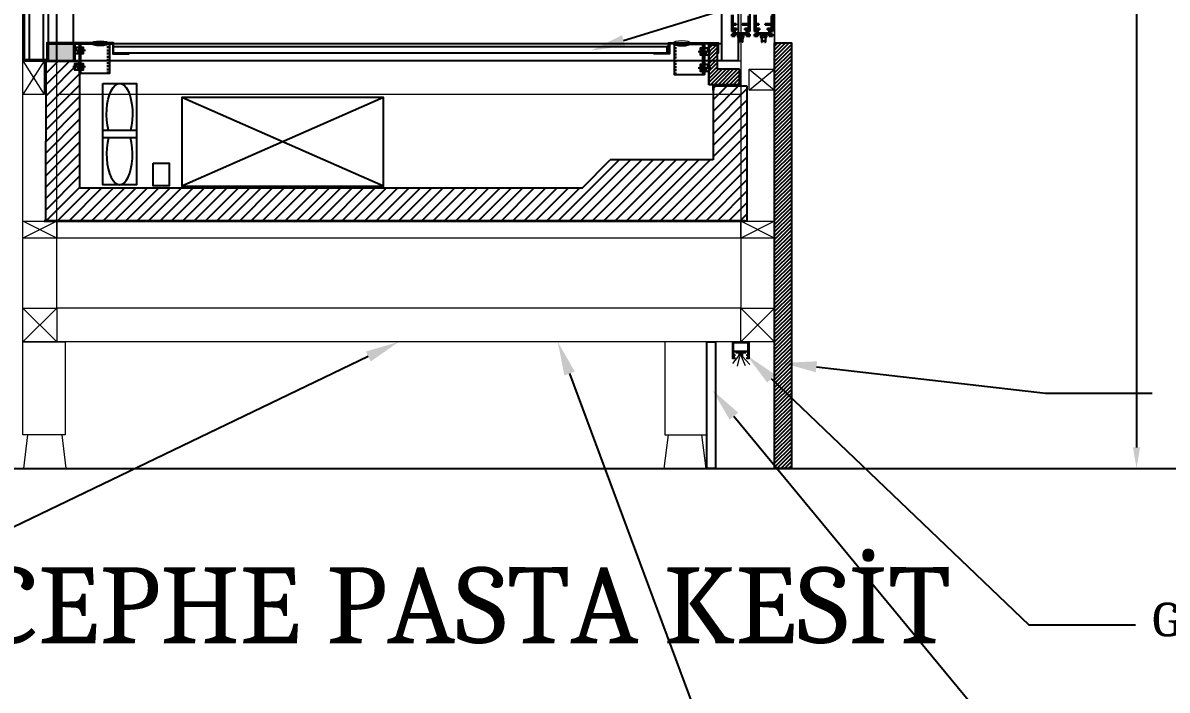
# Model space of a CAD drawing. Header units: millimetres. Extents: x 54215 to 67697, y 23496 to 56611.
# Drawn here: x 55610.2 to 55745.7, y 28247.9 to 28326.9 of the extents above; entities that cross this region are included whole.
import ezdxf
from ezdxf import colors
from ezdxf.entities.mleader import LeaderData, LeaderLine
from ezdxf.math import Vec2, Vec3

# ---------------------------------------------------------------- set-up
doc = ezdxf.new("R2010")
doc.units = ezdxf.units.MM
doc.linetypes.add('DASHED', pattern=[19.05, 12.7, -6.35])
doc.linetypes.add('HIDDEN', pattern=[0.375, 0.25, -0.125])
doc.layers.add('830 LED AYDINLATMA', color=2, linetype='Continuous')
doc.layers.add('CEPHE PASTA SİYAH SAC', color=251, linetype='Continuous')
for name, color, linetype, lineweight in [('AHSAP_kesit', 44, 'Continuous', 5), ('ahşap', 27, 'Continuous', 25), ('çizgi', 7, 'Continuous', 30), ('ölçü', 4, 'Continuous', 13)]:
    doc.layers.add(name, color=color, linetype=linetype, lineweight=lineweight)
doc.styles.get("Standard").update_dxf_attribs({"font": 'arial.ttf'})
doc.dimstyles.new('ISO-25', dxfattribs={"dimtxt": 2.5, "dimasz": 2.5, "dimexe": 1.25, "dimexo": 0.625, "dimtad": 1, "dimtxsty": 'Standard', "dimcen": 2.5, "dimadec": 0, "dimazin": 0, "dimtfac": 1, "dimtmove": 0, "dimatfit": 3, "dimfxl": 1, "dimarcsym": 0})
pattern_1 = [(135, (55279.68947, 28188.93165), (-0.056126601, -0.056126601), [])]

# ---------------------------------------------------------------- blocks, each defined once
blk = doc.blocks.new('*D181')
at = {"color": 0, "lineweight": -2, "transparency": 16777216}
for p, q in [((55705.59, 28507.87), (55743.28, 28507.87)), ((55742.03, 28505.37), (55742.03, 28276.6)), ((55693.09, 28274.1), (55743.28, 28274.1))]:
    blk.add_line(p, q, dxfattribs=at)
at = {"color": 0, "transparency": 16777216}
for points in [[(55741.61, 28505.37), (55742.45, 28505.37), (55742.03, 28507.87)], [(55741.61, 28276.6), (55742.45, 28276.6), (55742.03, 28274.1)]]:
    blk.add_solid(points, dxfattribs=at)
at = {"layer": 'Defpoints', "color": 0, "transparency": 16777216}
for p in [(55704.96, 28507.87), (55692.46, 28274.1), (55742.03, 28274.1)]:
    blk.add_point(p, dxfattribs=at)
at = {"color": 0, "transparency": 16777216, "insert": (55740.28, 28390.99), "char_height": 2.5, "attachment_point": 5, "rotation": 90}
blk.add_mtext('{\\H0.75x;233,77}', dxfattribs=at)

msp = doc.modelspace()

# ---------------------------------------------------------------- hatches: boundary and pattern name
at = {"true_color": 0x7aafdf}
h = msp.add_hatch(color=143, dxfattribs=at)
h.dxf.hatch_style = 1
h.paths.add_polyline_path([(55616.323, 28322.404), (55616.323, 28324.404), (55613.113, 28324.404), (55613.113, 28322.404)])
h = msp.add_hatch()
h.set_pattern_fill('ANSI31', color=6, scale=0.1)
h.set_pattern_definition([(45, (50749.611, 27936.8575), (-0.224506403, 0.224506403), [])])
h.paths.add_polyline_path([(55692.373, 28324.299), (55691.384, 28324.299), (55691.384, 28319.554), (55695.023, 28319.554), (55695.023, 28321.395), (55692.373, 28321.395)])
h = msp.add_hatch()
h.set_pattern_fill('ANSI31', color=230, scale=0.1)
h.set_pattern_definition([(45, (51620.5892, 24152.14053), (-0.224506403, 0.224506403), [])])
h.paths.add_polyline_path([(55699.175, 28324.504), (55701.175, 28324.504), (55701.175, 28274.104), (55699.175, 28274.104)])
at = {"true_color": 0x2776bb}
h = msp.add_hatch(dxfattribs=at)
h.set_pattern_fill('ANSI31', color=152, scale=0.3)
h.set_pattern_definition([(45, (51620.5892, 24152.1405), (-0.67351921, 0.67351921), [])])
h.paths.add_polyline_path([(55695.909, 28303.404), (55695.908, 28319.404), (55695.908, 28319.414), (55693.409, 28319.414), (55691.909, 28319.414), (55691.909, 28318.905), (55691.909, 28310.654), (55679.709, 28310.654), (55676.408, 28307.308), (55616.908, 28307.308), (55616.932, 28322.404), (55612.933, 28322.404), (55612.909, 28303.404)])
at = {"layer": '830 LED AYDINLATMA', "lineweight": 15}
h = msp.add_hatch(dxfattribs=at)
h.set_pattern_fill('ANSI31', color=250, scale=0.025, angle=90, style=0)
h.set_pattern_definition(pattern_1)
h.paths.add_polyline_path([(55696.023, 28288.954), (55696.023, 28287.604), (55695.873, 28287.604), (55695.873, 28287.454), (55696.023, 28287.454), (55696.023, 28287.254), (55695.873, 28287.254), (55695.873, 28287.104), (55696.173, 28287.104), (55696.173, 28289.104), (55694.173, 28289.104), (55694.173, 28287.104), (55694.473, 28287.104), (55694.473, 28287.254), (55694.323, 28287.254), (55694.323, 28287.454), (55694.473, 28287.454), (55694.473, 28287.604), (55694.323, 28287.604), (55694.323, 28288.954)])
h = msp.add_hatch(dxfattribs=at)
h.set_pattern_fill('ANSI31', color=250, scale=0.025, angle=90, style=0)
h.set_pattern_definition(pattern_1)
h.paths.add_polyline_path([(55696.023, 28288.054), (55694.323, 28288.054), (55694.323, 28287.904), (55696.023, 28287.904)])
h = msp.add_hatch(color=256, dxfattribs=at)
h.paths.add_polyline_path([(55694.573, 28287.904), (55694.573, 28287.704), (55695.773, 28287.704), (55695.773, 28287.904)])
h.paths.add_polyline_path([(55694.873, 28287.704), (55694.873, 28287.504), (55695.173, 28287.504), (55695.473, 28287.504), (55695.473, 28287.704)])

# ---------------------------------------------------------------- linework, layer by layer
at = {"color": 231, "lineweight": 15, "true_color": 0xff62c6}
for p, q in [((55610.173, 28289.104), (55610.173, 28503.913)), ((55614.173, 28293.104), (55614.173, 28503.913)), ((55695.173, 28503.913), (55695.173, 28293.104)), ((55699.173, 28503.913), (55699.173, 28289.104)), ((55699.173, 28289.104), (55699.173, 28503.913)), ((55695.173, 28293.104), (55614.173, 28293.104)), ((55699.173, 28289.104), (55610.173, 28289.104))]:
    msp.add_line(p, q, dxfattribs=at)
at = {"color": 114, "true_color": 0x139b48}
for p, q in [((55694.944, 28325.328), (55694.924, 28325.308)), ((55694.924, 28325.308), (55694.924, 28324.623)), ((55695.021, 28325.328), (55694.944, 28325.328)), ((55694.944, 28325.328), (55694.944, 28324.603)), ((55695.021, 28324.603), (55695.021, 28325.328)), ((55695.404, 28325.328), (55695.341, 28325.328)), ((55695.341, 28325.328), (55695.341, 28324.603)), ((55695.404, 28325.328), (55695.424, 28325.308)), ((55695.404, 28324.603), (55695.404, 28325.328)), ((55695.424, 28324.623), (55695.424, 28325.308)), ((55697.644, 28325.328), (55697.624, 28325.308)), ((55697.624, 28325.308), (55697.624, 28324.623)), ((55697.721, 28325.328), (55697.644, 28325.328)), ((55697.644, 28325.328), (55697.644, 28324.603)), ((55697.721, 28324.603), (55697.721, 28325.328)), ((55698.104, 28325.328), (55698.041, 28325.328)), ((55698.041, 28325.328), (55698.041, 28324.603)), ((55698.104, 28325.328), (55698.124, 28325.308)), ((55698.104, 28324.603), (55698.104, 28325.328)), ((55698.124, 28324.623), (55698.124, 28325.308)), ((55694.944, 28324.603), (55694.924, 28324.623)), ((55694.944, 28324.603), (55695.021, 28324.603)), ((55695.404, 28324.603), (55695.339, 28324.603)), ((55695.404, 28324.603), (55695.424, 28324.623)), ((55697.644, 28324.603), (55697.723, 28324.603)), ((55698.039, 28324.603), (55698.104, 28324.603)), ((55698.104, 28324.603), (55698.124, 28324.623))]:
    msp.add_line(p, q, dxfattribs=at)
at = {"color": 31}
for p, q in [((55617.59, 28323.604), (55616.098, 28323.604)), ((55690.116, 28323.504), (55691.609, 28323.504)), ((55617.585, 28321.672), (55616.098, 28321.672)), ((55690.122, 28321.572), (55691.609, 28321.572))]:
    msp.add_line(p, q, dxfattribs=at)
at = {"color": 215, "true_color": 0xa953a0}
for p, q in [((55616.173, 28324.404), (55616.173, 28322.404)), ((55692.873, 28324.404), (55692.873, 28322.404))]:
    msp.add_line(p, q, dxfattribs=at)
at = {"color": 152, "true_color": 0x2776bb}
for p, q in [((55612.909, 28303.404), (55612.933, 28322.404)), ((55616.908, 28307.308), (55616.932, 28322.404)), ((55691.909, 28319.414), (55695.908, 28319.414)), ((55695.908, 28319.414), (55695.909, 28303.404)), ((55691.909, 28318.904), (55691.909, 28310.654)), ((55691.909, 28316.404), (55691.909, 28316.404)), ((55676.408, 28307.308), (55679.709, 28310.654)), ((55691.909, 28310.654), (55679.709, 28310.654)), ((55676.408, 28307.308), (55616.908, 28307.308)), ((55695.909, 28303.404), (55612.909, 28303.404))]:
    msp.add_line(p, q, dxfattribs=at)
at = {"color": 6}
msp.add_line((55695.023, 28319.554), (55691.384, 28319.554), dxfattribs=at)
msp.add_line((55219.65, 28274.104), (55779.672, 28274.104))
at = {"color": 31}
for points in [[(55610.271, 28324.504), (55610.171, 28324.504), (55610.173, 28322.404), (55613.113, 28322.404), (55613.113, 28324.404), (55620.813, 28324.404), (55620.813, 28323.204), (55622.713, 28323.204), (55622.713, 28323.304), (55620.913, 28323.304), (55620.913, 28324.504), (55613.013, 28324.504), (55613.013, 28322.504), (55610.273, 28322.504), (55610.271, 28324.504)], [(55616.823, 28323.204), (55616.323, 28323.204), (55616.323, 28324.004), (55616.823, 28324.004)], [(55616.823, 28324.404), (55620.423, 28324.404), (55620.423, 28320.872), (55616.823, 28320.872)], [(55617.023, 28324.004), (55617.323, 28324.004), (55617.323, 28323.204), (55617.023, 28323.204)], [(55684.823, 28323.204), (55684.823, 28323.304), (55686.623, 28323.304), (55686.623, 28324.504), (55692.51, 28324.504), (55692.51, 28323.304), (55692.41, 28323.304), (55692.41, 28324.404), (55686.723, 28324.404), (55686.723, 28323.204), (55684.823, 28323.204)], [(55690.884, 28324.304), (55687.284, 28324.304), (55687.284, 28320.772), (55690.884, 28320.772)], [(55690.684, 28323.904), (55690.384, 28323.904), (55690.384, 28323.104), (55690.684, 28323.104)], [(55690.884, 28323.104), (55691.384, 28323.104), (55691.384, 28323.904), (55690.884, 28323.904)], [(55616.823, 28321.272), (55616.323, 28321.272), (55616.323, 28322.072), (55616.823, 28322.072)], [(55617.023, 28322.072), (55617.323, 28322.072), (55617.323, 28321.272), (55617.023, 28321.272)], [(55690.684, 28321.972), (55690.384, 28321.972), (55690.384, 28321.172), (55690.684, 28321.172)], [(55690.884, 28321.172), (55691.384, 28321.172), (55691.384, 28321.972), (55690.884, 28321.972)]]:
    msp.add_lwpolyline(points, dxfattribs=at)
at = {"color": 30}
msp.add_lwpolyline([(55616.323, 28322.404), (55613.113, 28322.404), (55613.113, 28324.404), (55616.323, 28324.404)], close=True, dxfattribs=at)
at = {"color": 31, "linetype": 'HIDDEN'}
for points in [[(55616.823, 28323.404), (55616.323, 28323.404), (55616.323, 28323.804), (55616.823, 28323.804)], [(55617.023, 28323.804), (55617.323, 28323.804), (55617.323, 28323.404), (55617.023, 28323.404)], [(55690.684, 28323.704), (55690.384, 28323.704), (55690.384, 28323.304), (55690.684, 28323.304)], [(55690.884, 28323.304), (55691.384, 28323.304), (55691.384, 28323.704), (55690.884, 28323.704)], [(55616.823, 28321.472), (55616.323, 28321.472), (55616.323, 28321.872), (55616.823, 28321.872)], [(55617.023, 28321.872), (55617.323, 28321.872), (55617.323, 28321.472), (55617.023, 28321.472)], [(55690.684, 28321.772), (55690.384, 28321.772), (55690.384, 28321.372), (55690.684, 28321.372)], [(55690.884, 28321.372), (55691.384, 28321.372), (55691.384, 28321.772), (55690.884, 28321.772)]]:
    msp.add_lwpolyline(points, dxfattribs=at)
at = {"color": 31}
for points in [[(55617.023, 28324.404), (55616.823, 28324.404), (55616.823, 28320.872), (55617.023, 28320.872)], [(55690.684, 28324.304), (55690.884, 28324.304), (55690.884, 28320.772), (55690.684, 28320.772)]]:
    msp.add_lwpolyline(points, close=True, dxfattribs=at)
at = {"color": 31, "linetype": 'HIDDEN'}
for points in [[(55620.223, 28324.404), (55620.423, 28324.404), (55620.423, 28320.872), (55620.223, 28320.872)], [(55687.484, 28324.304), (55687.284, 28324.304), (55687.284, 28320.772), (55687.484, 28320.772)]]:
    msp.add_lwpolyline(points, close=True, dxfattribs=at)
at = {"color": 4}
msp.add_lwpolyline([(55686.423, 28323.304), (55620.913, 28323.304), (55620.913, 28324.104), (55686.423, 28324.104)], close=True, dxfattribs=at)
at = {"color": 6}
for points in [[(55691.384, 28319.554), (55691.384, 28324.299), (55692.373, 28324.299)], [(55692.373, 28324.299), (55691.384, 28324.299), (55691.384, 28319.554)], [(55692.373, 28324.299), (55692.373, 28321.395)], [(55695.023, 28321.395), (55692.373, 28321.395)], [(55695.023, 28319.554), (55695.023, 28321.395)]]:
    msp.add_lwpolyline(points, dxfattribs=at)
at = {"color": 230}
msp.add_lwpolyline([(55699.175, 28324.504), (55701.175, 28324.504), (55701.175, 28274.104), (55699.175, 28274.104)], close=True, dxfattribs=at)
at = {"color": 231, "lineweight": 15, "true_color": 0xff62c6}
for points in [[(55612.673, 28322.404), (55612.673, 28318.404), (55610.173, 28318.404), (55610.173, 28322.404), (55612.673, 28322.404), (55610.173, 28318.404), (55610.173, 28322.404), (55612.673, 28318.404)], [(55696.173, 28321.4), (55699.173, 28321.4), (55699.173, 28318.9), (55696.173, 28318.9), (55696.173, 28321.4), (55699.173, 28318.9), (55696.173, 28318.9), (55699.173, 28321.4)], [(55614.173, 28301.404), (55610.173, 28301.404), (55610.173, 28303.404), (55614.173, 28303.404), (55614.173, 28301.404), (55610.173, 28303.404), (55614.173, 28303.404), (55610.173, 28301.404)], [(55699.173, 28301.404), (55695.173, 28301.404), (55695.173, 28303.404), (55699.173, 28303.404), (55699.173, 28301.404), (55695.173, 28303.404), (55699.173, 28303.404), (55695.173, 28301.404)], [(55610.173, 28293.104), (55614.173, 28293.104), (55614.173, 28289.104), (55610.173, 28289.104), (55610.173, 28293.104), (55614.173, 28289.104), (55610.173, 28289.104), (55614.173, 28293.104)], [(55695.173, 28293.104), (55699.173, 28293.104), (55699.173, 28289.104), (55695.173, 28289.104), (55695.173, 28293.104), (55699.173, 28289.104), (55695.173, 28289.104), (55699.173, 28293.104)], [(55615.173, 28289.104), (55615.173, 28278.104), (55610.173, 28278.104), (55610.173, 28289.104), (55615.173, 28289.104), (55615.173, 28278.104), (55614.776, 28278.104), (55615.276, 28274.104), (55610.276, 28274.104), (55610.776, 28278.104)], [(55686.173, 28289.104), (55686.173, 28278.104), (55691.173, 28278.104), (55691.173, 28289.104), (55686.173, 28289.104), (55686.173, 28278.104), (55686.57, 28278.104), (55686.07, 28274.104), (55691.07, 28274.104), (55690.57, 28278.104)]]:
    msp.add_lwpolyline(points, dxfattribs=at)
for points in [[(55614.173, 28322.404), (55695.173, 28322.404), (55695.173, 28318.4), (55614.173, 28318.4)], [(55695.173, 28301.404), (55614.173, 28301.404), (55614.173, 28303.404), (55695.173, 28303.404)]]:
    msp.add_lwpolyline(points, close=True, dxfattribs=at)
at = {"color": 121}
for points in [[(55619.62, 28319.716), (55623.62, 28319.716), (55623.62, 28307.716), (55619.62, 28307.716)], [(55619.62, 28314.161), (55623.62, 28314.161), (55623.62, 28313.271), (55619.62, 28313.271)], [(55625.608, 28310.259), (55627.484, 28310.259), (55627.484, 28307.569), (55625.608, 28307.569)]]:
    msp.add_lwpolyline(points, close=True, dxfattribs=at)
msp.add_lwpolyline([(55652.881, 28318.051), (55629.004, 28318.051), (55629.004, 28307.551), (55652.881, 28307.551), (55652.881, 28318.051), (55629.004, 28307.551), (55652.881, 28307.551), (55629.004, 28318.051)], dxfattribs=at)
at = {"color": 140}
msp.add_lwpolyline([(55691.173, 28289.104), (55692.173, 28289.104), (55692.173, 28274.104), (55691.173, 28274.104)], close=True, dxfattribs=at)
at = {"color": 114, "true_color": 0x139b48}
for centre, start, end in [((55695.181, 28325.328), 180, 0), ((55695.181, 28324.578), 9.02045, 170.97955), ((55697.881, 28325.328), 180, 0), ((55697.881, 28324.578), 9.02045, 170.97955)]:
    msp.add_arc(centre, 0.16, start, end, dxfattribs=at)
at = {"color": 31, "lineweight": 20}
msp.add_ellipse((55619.323, 28324.45), major_axis=(1.078, 0), ratio=0.2743126, dxfattribs=at)
at = {"color": 31, "lineweight": 20, "extrusion": (0, 0, -1)}
msp.add_ellipse((55688.201, 28324.45), major_axis=(-1.078, 0), ratio=0.2743126, dxfattribs=at)
msp.add_ellipse((55688.201, 28324.45), major_axis=(-1.078, 0), ratio=0.2743126, dxfattribs=at)
at = {"color": 121, "extrusion": (0, 0, -1)}
msp.add_ellipse((55621.62, 28316.088), major_axis=(0, 3.628), ratio=0.4226545, start_param=4.1526253, end_param=8.4189854, dxfattribs=at)
at = {"color": 121}
msp.add_ellipse((55621.62, 28311.344), major_axis=(0, 3.628), ratio=0.4226545, start_param=1.0110326, end_param=5.2773927, dxfattribs=at)
at = {"layer": '830 LED AYDINLATMA', "color": 40, "lineweight": 15}
msp.add_line((55694.915, 28287.434), (55694.211, 28286.536), dxfattribs=at)
at = {"layer": '830 LED AYDINLATMA', "color": 2, "linetype": 'DASHED', "lineweight": 15}
for p, q in [((55695.04, 28287.378), (55694.758, 28286.246)), ((55695.233, 28287.408), (55695.688, 28286.289)), ((55695.323, 28287.429), (55696.25, 28286.413))]:
    msp.add_line(p, q, dxfattribs=at)
at = {"layer": '830 LED AYDINLATMA', "lineweight": 15}
for q in [(55694.873, 28287.504), (55695.473, 28287.504)]:
    msp.add_line((55695.173, 28287.504), q, dxfattribs=at)
at = {"layer": '830 LED AYDINLATMA', "color": 250, "lineweight": 15}
msp.add_lwpolyline([(55694.473, 28287.254), (55694.473, 28287.104), (55694.173, 28287.104), (55694.173, 28289.104), (55696.173, 28289.104), (55696.173, 28287.104), (55695.873, 28287.104), (55695.873, 28287.254), (55696.023, 28287.254), (55696.023, 28287.454), (55695.873, 28287.454), (55695.873, 28287.604), (55696.023, 28287.604), (55696.023, 28287.904), (55694.323, 28287.904), (55694.323, 28287.604), (55694.473, 28287.604), (55694.473, 28287.454), (55694.323, 28287.454), (55694.323, 28287.254), (55694.473, 28287.254), (55694.473, 28287.254), (55694.323, 28287.254), (55694.323, 28287.454), (55694.473, 28287.454), (55694.473, 28287.604), (55694.323, 28287.604), (55694.323, 28287.904), (55694.323, 28288.054), (55696.023, 28288.054), (55696.023, 28287.904), (55696.023, 28288.954), (55694.323, 28288.954), (55694.323, 28288.054)], dxfattribs=at)
at = {"layer": 'AHSAP_kesit', "color": 241, "lineweight": 35, "true_color": 0xf7abae}
for p, q in [((55612.933, 28322.404), (55616.932, 28322.404)), ((55691.909, 28319.414), (55691.909, 28318.905)), ((55695.673, 28303.404), (55612.673, 28303.404))]:
    msp.add_line(p, q, dxfattribs=at)
at = {"layer": 'ahşap', "color": 215, "true_color": 0xa953a0}
for points in [[(55614.173, 28482.113), (55694.873, 28482.113), (55694.873, 28322.404), (55614.173, 28322.404)], [(55616.173, 28480.113), (55692.873, 28480.113), (55692.873, 28324.404), (55616.173, 28324.404)]]:
    msp.add_lwpolyline(points, close=True, dxfattribs=at)
at = {"layer": 'CEPHE PASTA SİYAH SAC', "color": 4}
for points in [[(55610.36, 28480.908), (55613.16, 28480.908), (55613.16, 28322.504), (55610.36, 28322.504)], [(55612.56, 28322.504), (55610.96, 28322.504), (55610.96, 28480.908), (55612.56, 28480.908)]]:
    msp.add_lwpolyline(points, close=True, dxfattribs=at)
at = {"layer": 'çizgi', "color": 114, "true_color": 0x139b48}
for p, q in [((55694.097, 28325.848), (55694.097, 28327.828)), ((55694.237, 28327.828), (55694.237, 28326.778)), ((55696.097, 28326.778), (55696.097, 28327.728)), ((55696.237, 28325.848), (55696.237, 28327.968)), ((55696.797, 28325.848), (55696.797, 28327.828)), ((55696.937, 28327.828), (55696.937, 28326.778)), ((55698.797, 28326.778), (55698.797, 28327.728)), ((55698.937, 28325.848), (55698.937, 28327.968)), ((55694.62, 28326.778), (55694.237, 28326.778)), ((55694.237, 28326.638), (55694.237, 28326.208)), ((55694.62, 28326.638), (55694.237, 28326.638)), ((55694.686, 28326.208), (55694.237, 28326.208)), ((55694.487, 28325.668), (55694.487, 28326.068)), ((55694.487, 28326.068), (55694.686, 28326.068)), ((55694.62, 28326.778), (55694.62, 28326.638)), ((55694.686, 28326.068), (55694.686, 28326.208)), ((55695.35, 28326.778), (55696.097, 28326.778)), ((55695.35, 28326.638), (55695.35, 28326.778)), ((55695.35, 28326.638), (55696.097, 28326.638)), ((55695.636, 28326.068), (55695.636, 28326.208)), ((55695.636, 28326.208), (55696.097, 28326.208)), ((55695.636, 28326.068), (55695.847, 28326.068)), ((55695.847, 28325.668), (55695.847, 28326.068)), ((55696.097, 28326.208), (55696.097, 28326.638)), ((55697.32, 28326.778), (55696.937, 28326.778)), ((55696.937, 28326.638), (55696.937, 28326.208)), ((55697.32, 28326.638), (55696.937, 28326.638)), ((55697.386, 28326.208), (55696.937, 28326.208)), ((55697.187, 28325.668), (55697.187, 28326.068)), ((55697.187, 28326.068), (55697.386, 28326.068)), ((55697.32, 28326.778), (55697.32, 28326.638)), ((55697.386, 28326.068), (55697.386, 28326.208)), ((55698.05, 28326.778), (55698.797, 28326.778)), ((55698.05, 28326.638), (55698.05, 28326.778)), ((55698.05, 28326.638), (55698.797, 28326.638)), ((55698.336, 28326.068), (55698.336, 28326.208)), ((55698.336, 28326.208), (55698.797, 28326.208)), ((55698.336, 28326.068), (55698.547, 28326.068)), ((55698.547, 28325.668), (55698.547, 28326.068)), ((55698.797, 28326.208), (55698.797, 28326.638)), ((55694.237, 28325.848), (55694.097, 28325.848)), ((55694.097, 28325.328), (55694.097, 28325.548)), ((55694.237, 28325.548), (55694.097, 28325.548)), ((55694.097, 28325.328), (55694.097, 28325.548)), ((55694.487, 28325.328), (55694.097, 28325.328)), ((55694.487, 28325.328), (55694.097, 28325.328)), ((55694.237, 28325.848), (55694.237, 28325.928)), ((55694.377, 28325.928), (55694.237, 28325.928)), ((55694.237, 28325.468), (55694.237, 28325.548)), ((55694.377, 28325.468), (55694.237, 28325.468)), ((55694.377, 28325.468), (55694.377, 28325.928)), ((55694.487, 28325.668), (55695.847, 28325.668)), ((55695.167, 28325.668), (55694.487, 28325.668)), ((55694.487, 28325.528), (55695.847, 28325.528)), ((55695.167, 28325.528), (55694.487, 28325.528)), ((55694.487, 28325.528), (55694.487, 28325.328)), ((55695.167, 28325.668), (55695.847, 28325.668)), ((55695.167, 28325.528), (55695.847, 28325.528)), ((55695.847, 28325.528), (55695.847, 28325.328)), ((55695.847, 28325.328), (55696.237, 28325.328)), ((55695.957, 28325.468), (55695.957, 28325.928)), ((55695.957, 28325.928), (55696.097, 28325.928)), ((55695.957, 28325.468), (55696.097, 28325.468)), ((55696.097, 28325.848), (55696.097, 28325.928)), ((55696.097, 28325.848), (55696.237, 28325.848)), ((55696.097, 28325.468), (55696.097, 28325.548)), ((55696.097, 28325.548), (55696.237, 28325.548)), ((55696.237, 28325.328), (55696.237, 28325.548)), ((55696.937, 28325.848), (55696.797, 28325.848)), ((55696.797, 28325.328), (55696.797, 28325.548)), ((55696.937, 28325.548), (55696.797, 28325.548)), ((55696.797, 28325.328), (55696.797, 28325.548)), ((55697.187, 28325.328), (55696.797, 28325.328)), ((55697.187, 28325.328), (55696.797, 28325.328)), ((55696.937, 28325.848), (55696.937, 28325.928)), ((55697.077, 28325.928), (55696.937, 28325.928)), ((55696.937, 28325.468), (55696.937, 28325.548)), ((55697.077, 28325.468), (55696.937, 28325.468)), ((55697.077, 28325.468), (55697.077, 28325.928)), ((55697.187, 28325.668), (55698.547, 28325.668)), ((55697.867, 28325.668), (55697.187, 28325.668)), ((55697.187, 28325.528), (55698.547, 28325.528)), ((55697.867, 28325.528), (55697.187, 28325.528)), ((55697.187, 28325.528), (55697.187, 28325.328)), ((55697.867, 28325.668), (55698.547, 28325.668)), ((55697.867, 28325.528), (55698.547, 28325.528)), ((55698.547, 28325.528), (55698.547, 28325.328)), ((55698.547, 28325.328), (55698.937, 28325.328)), ((55698.657, 28325.468), (55698.657, 28325.928)), ((55698.657, 28325.928), (55698.797, 28325.928)), ((55698.657, 28325.468), (55698.797, 28325.468)), ((55698.797, 28325.848), (55698.797, 28325.928)), ((55698.797, 28325.848), (55698.937, 28325.848)), ((55698.797, 28325.468), (55698.797, 28325.548)), ((55698.797, 28325.548), (55698.937, 28325.548)), ((55698.937, 28325.328), (55698.937, 28325.548))]:
    msp.add_line(p, q, dxfattribs=at)
at = {"layer": 'ölçü', "color": 114, "linetype": 'Continuous', "true_color": 0x139b48}
for p, q in [((55694.097, 28326.711), (55694.237, 28326.851)), ((55694.097, 28326.487), (55694.237, 28326.627)), ((55694.097, 28326.262), (55694.237, 28326.402)), ((55694.097, 28326.038), (55694.267, 28326.208)), ((55694.132, 28325.848), (55694.492, 28326.208)), ((55694.248, 28326.638), (55694.388, 28326.778)), ((55694.473, 28326.638), (55694.613, 28326.778)), ((55694.576, 28326.068), (55694.686, 28326.177)), ((55695.371, 28326.638), (55695.511, 28326.778)), ((55695.595, 28326.638), (55695.735, 28326.778)), ((55695.699, 28326.068), (55695.839, 28326.208)), ((55695.82, 28326.638), (55695.96, 28326.778)), ((55695.847, 28325.992), (55696.063, 28326.208)), ((55696.008, 28325.928), (55696.237, 28326.157)), ((55696.044, 28326.638), (55696.237, 28326.831)), ((55696.097, 28326.466), (55696.237, 28326.606)), ((55696.097, 28326.242), (55696.237, 28326.382)), ((55696.797, 28326.711), (55696.937, 28326.851)), ((55696.797, 28326.487), (55696.937, 28326.627)), ((55696.797, 28326.262), (55696.937, 28326.402)), ((55696.797, 28326.038), (55696.967, 28326.208)), ((55696.832, 28325.848), (55697.192, 28326.208)), ((55696.948, 28326.638), (55697.088, 28326.778)), ((55697.173, 28326.638), (55697.313, 28326.778)), ((55697.276, 28326.068), (55697.386, 28326.177)), ((55698.071, 28326.638), (55698.211, 28326.778)), ((55698.295, 28326.638), (55698.435, 28326.778)), ((55698.399, 28326.068), (55698.539, 28326.208)), ((55698.52, 28326.638), (55698.66, 28326.778)), ((55698.547, 28325.992), (55698.763, 28326.208)), ((55698.708, 28325.928), (55698.937, 28326.157)), ((55698.744, 28326.638), (55698.937, 28326.831)), ((55698.797, 28326.466), (55698.937, 28326.606)), ((55698.797, 28326.242), (55698.937, 28326.382)), ((55694.097, 28325.364), (55694.237, 28325.504)), ((55694.285, 28325.328), (55694.625, 28325.668)), ((55694.377, 28325.869), (55694.487, 28325.979)), ((55694.377, 28325.644), (55694.487, 28325.754)), ((55694.71, 28325.528), (55694.85, 28325.668)), ((55694.934, 28325.528), (55695.074, 28325.668)), ((55695.159, 28325.528), (55695.299, 28325.668)), ((55695.383, 28325.528), (55695.523, 28325.668)), ((55695.608, 28325.528), (55695.748, 28325.668)), ((55695.832, 28325.528), (55695.957, 28325.653)), ((55695.847, 28325.767), (55695.957, 28325.877)), ((55695.857, 28325.328), (55695.997, 28325.468)), ((55696.081, 28325.328), (55696.237, 28325.483)), ((55696.152, 28325.848), (55696.237, 28325.933)), ((55696.797, 28325.364), (55696.937, 28325.504)), ((55696.985, 28325.328), (55697.325, 28325.668)), ((55697.077, 28325.869), (55697.187, 28325.979)), ((55697.077, 28325.644), (55697.187, 28325.754)), ((55697.41, 28325.528), (55697.55, 28325.668)), ((55697.634, 28325.528), (55697.774, 28325.668)), ((55697.859, 28325.528), (55697.999, 28325.668)), ((55698.083, 28325.528), (55698.223, 28325.668)), ((55698.308, 28325.528), (55698.448, 28325.668)), ((55698.532, 28325.528), (55698.657, 28325.653)), ((55698.547, 28325.767), (55698.657, 28325.877)), ((55698.557, 28325.328), (55698.697, 28325.468)), ((55698.781, 28325.328), (55698.937, 28325.483)), ((55698.852, 28325.848), (55698.937, 28325.933))]:
    msp.add_line(p, q, dxfattribs=at)
at = {"layer": 'ölçü', "color": 114, "true_color": 0x139b48}
for points in [[(55694.908, 28325.003), (55694.908, 28325.437), (55695.442, 28325.437), (55695.442, 28325.003), (55695.456, 28325.003), (55695.584, 28325.265), (55695.584, 28325.528), (55694.749, 28325.528), (55694.749, 28325.265), (55694.893, 28325.003), (55694.908, 28325.003)], [(55697.608, 28325.003), (55697.608, 28325.437), (55698.142, 28325.437), (55698.142, 28325.003), (55698.156, 28325.003), (55698.284, 28325.265), (55698.284, 28325.528), (55697.449, 28325.528), (55697.449, 28325.265), (55697.593, 28325.003), (55697.608, 28325.003)]]:
    msp.add_lwpolyline(points, dxfattribs=at)

# ---------------------------------------------------------------- texts
at = {"color": 213, "insert": (55604.961, 28262.414), "char_height": 9, "attachment_point": 1}
msp.add_mtext_dynamic_manual_height_columns('{\\fCambria|b0|i0|c162|p18;\\C241;\\c11447287;CEPHE PASTA KESİT\\P         }', width=195.55731, gutter_width=12.5, heights=[0], dxfattribs=at)

# ---------------------------------------------------------------- dimensions: what is measured, and where the dimension line sits
dim = msp.add_linear_dim(base=(55742.029, 28274.104), p1=(55704.965, 28507.87), p2=(55692.462, 28274.104), angle=90, text='{\\H0.75x;<>}', dimstyle='ISO-25')
dim.commit()
dim.dimension.update_dxf_attribs({"geometry": '*D181', "text_midpoint": (55740.277, 28390.987)})

# ---------------------------------------------------------------- leaders
at = {"color": 122}
ml = msp.add_multileader_mtext('Standard', dxfattribs=at)
ml.set_content('{\\fCambria|b0|i0|c0|p18;TABAN CAMI \\fCambria|b0|i0|c162|p18;BOYA RENGİ \\PRAL 9005}', color=122)
ml.set_leader_properties()
ml.build(insert=Vec2(0, 0))
ctx = ml.context
ctx.base_point, ctx.plane_origin = Vec3(55764.443, 28346.593), Vec3(55791.391, 28366.156)
notes = []
notes.append((ctx, [(1, (1, 1, 0), (55751.818, 28346.593), (1, 0), 12.625, [(0, [(55677.472, 28323.606)], 0, [])])]))
ctx.mtext.insert, ctx.mtext.width, ctx.mtext.flow_direction = Vec3(55766.443, 28348.616), 81.08461, 5
ml = msp.add_multileader_mtext('Standard', dxfattribs=at)
ml.set_content('{\\fCambria|b0|i0|c162|p18;DOLAP MOTORU NEREDE ?}', color=122)
ml.set_leader_properties()
ml.build(insert=Vec2(0, 0))
ctx = ml.context
ctx.base_point, ctx.plane_origin = Vec3(55457.902, 28252.28), Vec3(55586.647, 28287.724)
notes.append((ctx, [(0, (1, 1, 0), (55578.106, 28252.28), (-1, 0), 12.625, [(0, [(55654.673, 28289.104)], 0, [])])]))
ctx.mtext.insert, ctx.mtext.width, ctx.mtext.flow_direction = Vec3(55494.058, 28254.303), 103.57834, 5
ml = msp.add_multileader_mtext('Standard', dxfattribs=at)
ml.set_content('{\\fCambria|b0|i0|c162|p18;DOLAPTA SU GİDERİ MÜŞTERİ TARAFINDAN YAPILMALIDIR . BIRAKILAN KISIMIN SÜRGÜ TARAFINDAN BAKILDIĞINDA SAĞDA MI SOLDA MI ? OLDUĞU MİMAR TARAFINDAN BİLGİSİ İLETİLMELİ DOLAP ÜZERİNDEKİ DİJİTAL YERİ ONA GÖRE BELİRLENMELİ \\PSU GİDERİ İÇİN \\fConstantia|b0|i0|c162|p18;\\C124;\\c8168704;Ø\\fCambria|b0|i0|c162|p18;50 LİK PİMAŞ İLE BIRAKILMALI}', color=122)
ml.set_leader_properties()
ml.build(insert=Vec2(0, 0))
ctx = ml.context
ctx.base_point, ctx.plane_origin = Vec3(55716.127, 28208.374), Vec3(55756.488, 28235.327)
notes.append((ctx, [(1, (1, 1, 0), (55703.502, 28208.374), (1, 0), 12.625, [(0, [(55673.508, 28289.104)], 0, [])])]))
ctx.mtext.insert, ctx.mtext.width, ctx.mtext.flow_direction = Vec3(55718.127, 28210.375), 81.08461, 5
ml = msp.add_multileader_mtext('Standard', dxfattribs=at)
ml.set_content('{\\fCambria|b0|i0|c162|p18;GÜN IŞIĞI LED}', color=122)
ml.set_leader_properties()
ml.build(insert=Vec2(0, 0))
ctx = ml.context
ctx.base_point, ctx.plane_origin = Vec3(55741.913, 28255.598), Vec3(55768.86, 28293.532)
notes.append((ctx, [(1, (1, 1, 0), (55729.288, 28255.598), (1, 0), 12.625, [(0, [(55695.873, 28287.529)], 0, [])])]))
ctx.mtext.insert, ctx.mtext.width, ctx.mtext.flow_direction = Vec3(55743.913, 28258.22), 81.08461, 5
ml = msp.add_multileader_mtext('Standard', dxfattribs=at)
ml.set_content('{\\fCambria|b0|i0|c162|p18;GRANİT RENGİ CARRERA}', color=122)
ml.set_leader_properties()
ml.build(insert=Vec2(0, 0))
ctx = ml.context
ctx.base_point, ctx.plane_origin = Vec3(55743.865, 28283.013), Vec3(55722.698, 28318.457)
ctx.text_align_type = 2
notes.append((ctx, [(0, (1, 1, 0), (55731.24, 28283.013), (1, 0), 12.625, [(0, [(55700.153, 28286.614)], 0, [])])]))
ctx.mtext.insert, ctx.mtext.width, ctx.mtext.alignment, ctx.mtext.flow_direction = Vec3(55797.506, 28285.036), 51.64122, 3, 5
ml = msp.add_multileader_mtext('Standard', dxfattribs=at)
ml.set_content('{\\fCambria|b0|i0|c162|p18;BAZA RENGİ ral 9005 siyah }', color=122)
ml.set_leader_properties()
ml.build(insert=Vec2(0, 0))
ctx = ml.context
ctx.base_point, ctx.plane_origin = Vec3(55741.913, 28238.039), Vec3(55768.86, 28283.556)
notes.append((ctx, [(1, (1, 1, 0), (55729.288, 28238.039), (1, 0), 12.625, [(0, [(55691.817, 28283.39)], 0, [])])]))
ctx.mtext.insert, ctx.mtext.width, ctx.mtext.flow_direction = Vec3(55743.913, 28240.673), 81.08461, 5
for ctx, leaders in notes:
    for number, flags, end, landing, length, lines in leaders:
        leader = LeaderData()
        leader.index, (leader.has_last_leader_line, leader.has_dogleg_vector, leader.attachment_direction) = number, flags
        leader.last_leader_point, leader.dogleg_vector, leader.dogleg_length = Vec3(end), Vec3(landing), length
        for number, points, colour, breaks in lines:
            line = LeaderLine()
            line.index, line.vertices, line.color, line.breaks = number, Vec3.list(points), colors.encode_raw_color(colour), breaks
            leader.lines.append(line)
        ctx.leaders.append(leader)

doc.saveas('drawing.dxf')
